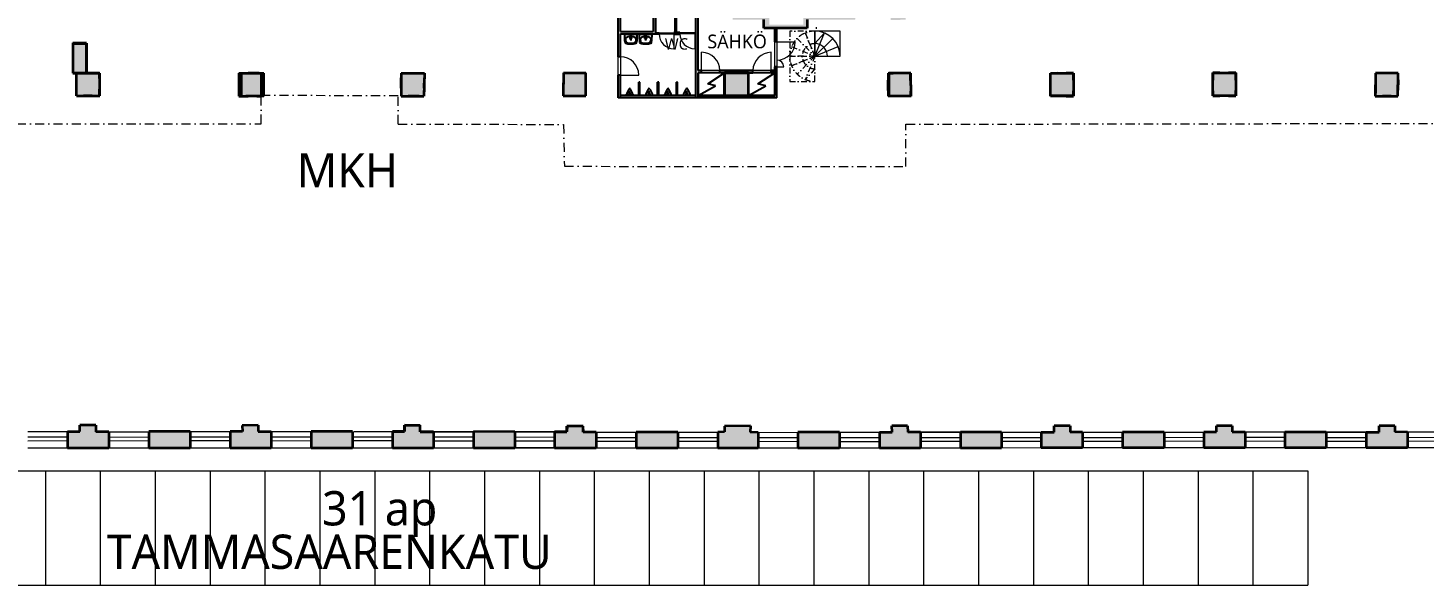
# Model space of a CAD drawing. Header units: millimetres. Extents: x -2569 to 735611, y -420503 to 265310.
# Drawn here: x 344445 to 405492, y 5420 to 29786 of the extents above; entities that cross this region are included whole.
import ezdxf

# ---------------------------------------------------------------- set-up
doc = ezdxf.new("R2010")
doc.units = ezdxf.units.MM
doc.linetypes.add('DASHDOT', pattern=[10, 5, -2.5, 0, -2.5])
for name, color, linetype, lineweight in [('02 dashed', 7, 'DASHDOT', 13), ('02 IKKUNAT', 130, 'Continuous', 13), ('02 KANTAVA', 24, 'Continuous', 35), ('02 KANTAVA _väri', 2, 'Continuous', 35), ('02 OVET', 5, 'Continuous', 13), ('02 RAPUT_HISSI', 1, 'Continuous', 5), ('02 SEINALINJA', 151, 'Continuous', 13), ('02 VÄLISEINÄ', 21, 'Continuous', 25), ('02 VÄLISEINÄ _väri', 21, 'Continuous', 25), ('10 AP1', 7, 'Continuous', 13), ('10 AP2', 7, 'DASHDOT', 9)]:
    doc.layers.add(name, color=color, linetype=linetype, lineweight=lineweight)
for name, color, linetype in [('02 SANITEETTIKALUSTEET', 7, 'Continuous'), ('02 TEKNIIKKA', 1, 'Continuous'), ('03 TEKSTIT', 7, 'Continuous')]:
    doc.layers.add(name, color=color, linetype=linetype)
doc.styles.get("Standard").update_dxf_attribs({"font": ''})
doc.styles.get('Standard').set_extended_font_data('Roboto')

msp = doc.modelspace()

# ---------------------------------------------------------------- hatches: boundary and pattern name
at = {"layer": '02 KANTAVA _väri'}
h = msp.add_hatch(color=256, dxfattribs=at)
h.paths.add_polyline_path([(383412, 36924), (383412, 36924), (383412, 37066), (382108, 37065), (382108, 36736), (382108, 36434), (382588, 36434), (382582, 36371), (382582, 32411), (382184, 32411), (382295, 32260), (382498, 32256), (382492, 32094), (382531, 32094), (382570, 32096), (382818, 32119), (382817, 33375), (382814, 35782), (383024, 35822), (383028, 36325), (383449, 36350)])
h.paths.add_polyline_path([(380658, 36919), (380658, 37063), (379635, 37063), (379633, 36471), (379793, 36471), (379821, 33364), (379828, 33361), (379821, 33361), (379831, 32252), (380495, 32252), (380658, 32391), (380708, 32391), (380708, 32411), (380617, 32411), (380057, 32411), (380057, 36371), (380657, 36371), (380657, 36919)])
h.paths.add_polyline_path([(378394, 37062), (377556, 37061), (377556, 36736), (377556, 36615), (377554, 36475), (378394, 36475)])
h.paths.add_polyline_path([(376051, 36611), (376051, 37060), (375465, 37059), (375040, 37059), (375040, 32733), (372197, 32733), (372197, 36917), (371765, 36917), (371671, 36917), (371671, 36341), (371781, 36341), (371781, 32276), (372989, 32276), (372982, 31068), (373259, 31068, -0.000016), (373259, 31068), (375259, 31068), (375259, 30149), (376629, 30149), (376629, 29779), (378517, 29779), (378517, 30149), (380616, 30149), (380632, 30402), (380632, 30430), (378355, 30433), (378355, 29933), (376860, 29924), (376860, 30424), (375603, 30426), (375623, 36472), (376037, 36477)])
h.paths.add_polyline_path([(369195, 36917), (369195, 37054), (367509, 37039), (367509, 36916), (367552, 36347), (368026, 36341), (368021, 35791), (368195, 35785), (368701, 35791), (368701, 36341), (369171, 36341)])
h.paths.add_polyline_path([(364996, 36915), (364630, 36915), (364630, 36339), (364996, 36336)])
h.paths.add_polyline_path([(362118, 36913), (362118, 37045), (360413, 37051), (360413, 36913), (360443, 36345), (360922, 36338), (360924, 35777), (361092, 35779), (361472, 35778), (361587, 35784), (361583, 36338), (362081, 36338)])
h.paths.add_polyline_path([(357913, 36912), (357535, 36911), (357535, 36341), (357913, 36342)])
h.paths.add_polyline_path([(355035, 36910), (355035, 37044), (353309, 37045), (353309, 36910), (353351, 36341), (353829, 36348), (353830, 35772), (353990, 35772), (354370, 35771), (354494, 35771), (354494, 36349), (354977, 36338)])
h.paths.add_polyline_path([(361780, 27607), (361785, 27810), (361558, 27810), (361078, 27810), (360769, 27810), (360768, 27605), (360766, 27145), (360765, 26802), (361076, 26801), (361556, 26799), (361760, 26799), (361769, 27147)])
h.paths.add_polyline_path([(368846, 27627), (368846, 27819), (367860, 27819), (367857, 27625), (367850, 27165), (367845, 26818), (368846, 26809), (368846, 27167)])
h.paths.add_polyline_path([(383041, 27483), (383036, 27811), (382661, 27808), (382281, 27808), (382064, 27803), (382064, 27495), (382064, 27043), (382064, 26804), (382281, 26804), (382618, 26804), (383052, 26804), (383048, 27023)])
h.paths.add_polyline_path([(382825, 30563), (382575, 30580), (382510, 30580), (382511, 30434), (382128, 30437), (382174, 30129), (382281, 30132), (382661, 30141), (382822, 30145)])
h = msp.add_hatch(color=256, dxfattribs=at)
h.dxf.hatch_style = 1
h.paths.add_polyline_path([(347006, 29121), (346409, 29121), (346409, 27811), (347006, 27811)])
h = msp.add_hatch(color=256, dxfattribs=at)
h.paths.add_polyline_path([(333371, 27527), (333370, 27789), (333068, 27789), (332688, 27789), (332372, 27789), (332372, 27524), (332372, 27064), (332372, 26795), (332686, 26792), (333066, 26790), (333373, 26787), (333372, 27067)])
h.paths.add_polyline_path([(340508, 27547), (340505, 27788), (340222, 27788), (339722, 27788), (339440, 27788), (339440, 27544), (339440, 27084), (339440, 26794), (339720, 26793), (340220, 26790), (340518, 26788), (340514, 27087)])
h.paths.add_polyline_path([(347576, 27567), (347576, 27811), (347257, 27811), (346877, 27811), (346569, 27811), (346569, 27564), (346569, 27104), (346569, 26820), (346875, 26817), (347255, 26812), (347575, 26809), (347576, 27107)])
h.paths.add_polyline_path([(326308, 27507), (326309, 27776), (325952, 27776), (325572, 27776), (325248, 27776), (325248, 27504), (325248, 27040), (325248, 26788), (325572, 26789), (325952, 26789), (326306, 26791), (326307, 27044)])
for points in [[(353665, 27803), (353666, 27585), (353667, 27125), (353668, 26796), (353974, 26798), (354455, 26801), (354642, 26803), (354642, 26844), (354665, 26844), (354665, 27127), (354665, 27803)], [(390161, 27812), (389848, 27807), (389468, 27801), (389160, 27797), (389159, 26811), (389468, 26811), (389848, 26811), (390159, 26811), (390159, 27031), (390160, 27491)], [(397258, 27818), (396257, 27818), (396257, 26818), (397257, 26818)], [(404353, 27812), (403363, 27813), (403360, 26807), (404349, 26808)]]:
    msp.add_hatch(color=256, dxfattribs=at).paths.add_polyline_path(points)
h = msp.add_hatch(color=256, dxfattribs=at)
h.dxf.hatch_style = 1
h.paths.add_polyline_path([(375947, 27819), (374904, 27819), (374900, 26826), (375947, 26826)])
h = msp.add_hatch(color=256, dxfattribs=at)
h.dxf.hatch_style = 1
h.paths.add_polyline_path([(347989, 12119), (347414, 12119), (347418, 12408), (346720, 12406), (346716, 12131), (346172, 12131), (346172, 11410), (347989, 11410)])
h = msp.add_hatch(color=256, dxfattribs=at)
h.dxf.hatch_style = 1
h.paths.add_polyline_path([(355088, 12131), (354507, 12132), (354507, 12413), (353817, 12402), (353821, 12135), (353291, 12132), (353291, 11411), (355088, 11411)])
h = msp.add_hatch(color=256, dxfattribs=at)
h.dxf.hatch_style = 1
h.paths.add_polyline_path([(362183, 12127), (361592, 12127), (361602, 12403), (360909, 12411), (360914, 12143), (360383, 12133), (360383, 11412), (362183, 11412)])
h = msp.add_hatch(color=256, dxfattribs=at)
h.paths.add_polyline_path([(394123, 12108), (392299, 12104), (392299, 11415), (394123, 11415)])
h.paths.add_polyline_path([(390553, 12110), (390012, 12104), (390016, 12385), (389319, 12377), (389317, 12103), (388755, 12103), (388755, 11415), (390553, 11415)])
h.paths.add_polyline_path([(387015, 12103), (385224, 12106), (385224, 11414), (387015, 11414)])
h.paths.add_polyline_path([(383476, 12103), (382921, 12109), (382911, 12385), (382226, 12379), (382231, 12101), (381675, 12101), (381675, 11414), (383476, 11414)])
h.paths.add_polyline_path([(379925, 12101), (378113, 12102), (378113, 11414), (379925, 11414)])
h.paths.add_polyline_path([(376372, 12099), (376030, 12105), (376034, 12378), (374903, 12364), (374903, 12118), (374606, 12105), (374606, 11414), (375453, 11414), (376372, 11414)])
h.paths.add_polyline_path([(372856, 12105), (371046, 12111), (371046, 11413), (372856, 11413)])
h.paths.add_polyline_path([(368711, 12376), (368028, 12367), (368016, 12130), (367473, 12123), (367473, 11413), (369293, 11413), (369293, 12108), (368729, 12109)])
h = msp.add_hatch(color=256, dxfattribs=at)
h.paths.add_polyline_path([(426611, 11994), (426614, 12130), (425539, 12130), (425551, 12411), (424794, 12424), (424787, 12130), (424255, 12151), (424255, 11415), (426118, 11415), (426123, 11279), (426123, 11216), (426240, 11216), (426240, 11276), (426390, 11276), (426390, 11415), (426611, 11415)])
h.paths.add_polyline_path([(433183, 12018), (432683, 12018), (432683, 12548), (431847, 12548), (431843, 11990), (431639, 11981), (431596, 11414), (433183, 11413)])
h.paths.add_polyline_path([(397674, 12117), (397097, 12120), (397097, 12387), (396418, 12386), (396419, 12118), (395858, 12118), (395858, 11415), (397674, 11415)])
h.paths.add_polyline_path([(401216, 12110), (399404, 12112), (399404, 11415), (401216, 11415)])
h.paths.add_polyline_path([(404763, 12109), (404218, 12122), (404215, 12389), (403523, 12388), (403524, 12109), (402958, 12109), (402958, 11416), (404763, 11416)])
h.paths.add_polyline_path([(408314, 12115), (406510, 12116), (406510, 11416), (408314, 11416)])
h.paths.add_polyline_path([(411851, 12115), (411317, 12127), (411310, 12400), (410621, 12392), (410619, 12123), (410066, 12123), (410066, 11416), (411851, 11416)])
h.paths.add_polyline_path([(415413, 12121), (413602, 12123), (413602, 11416), (415413, 11416)])
h.paths.add_polyline_path([(418981, 12135), (418513, 12132), (418514, 12411), (418074, 12409), (417459, 12395), (417464, 12124), (417169, 12124), (417169, 11416), (418070, 11417), (418981, 11416)])
h.paths.add_polyline_path([(422528, 12137), (420705, 12139), (420705, 11416), (422528, 11416)])
h = msp.add_hatch(color=256, dxfattribs=at)
h.dxf.hatch_style = 1
h.paths.add_polyline_path([(351544, 12135), (349728, 12134), (349728, 11410), (351544, 11410)])
h = msp.add_hatch(color=256, dxfattribs=at)
h.dxf.hatch_style = 1
h.paths.add_polyline_path([(358639, 12134), (356831, 12130), (356831, 11411), (358639, 11411)])
h = msp.add_hatch(color=256, dxfattribs=at)
h.dxf.hatch_style = 1
h.paths.add_polyline_path([(358639, 12134), (356831, 12130), (356831, 11411), (358639, 11411)])
h = msp.add_hatch(color=256, dxfattribs=at)
h.dxf.hatch_style = 1
h.paths.add_polyline_path([(365737, 12128), (363926, 12129), (363926, 11412), (365737, 11412)])
at = {"layer": '02 VÄLISEINÄ _väri'}
for points in [[(371881, 32276), (371781, 32276), (371781, 29626), (370354, 29626), (370354, 30576), (370254, 30576), (370254, 28526), (370354, 28526), (370354, 29526), (371881, 29526)], [(372794, 31068), (372741, 31076), (372741, 29576), (372691, 29576), (372691, 29526), (372954, 29526), (372954, 29576), (372794, 29576)]]:
    msp.add_hatch(color=256, dxfattribs=at).paths.add_polyline_path(points)
h = msp.add_hatch(color=256, dxfattribs=at)
h.dxf.hatch_style = 1
h.paths.add_polyline_path([(373754, 31068), (373654, 31068), (373654, 26732), (373754, 26732), (373754, 27819), (373904, 27819), (373904, 27919), (373754, 27919)])
h = msp.add_hatch(color=256, dxfattribs=at)
h.paths.add_polyline_path([(373654, 29576), (373604, 29576), (373604, 29526), (373654, 29526)])
h.paths.add_polyline_path([(372041, 29576), (371881, 29576), (371881, 29526), (372041, 29526)])
h = msp.add_hatch(color=256, dxfattribs=at)
h.dxf.hatch_style = 1
h.paths.add_polyline_path([(377197, 29779), (377097, 29779), (377097, 29179), (377197, 29179)])
h = msp.add_hatch(color=256, dxfattribs=at)
h.dxf.hatch_style = 1
h.paths.add_polyline_path([(370354, 27726), (370254, 27726), (370254, 26732), (370354, 26732)])
h = msp.add_hatch(color=256, dxfattribs=at)
h.dxf.hatch_style = 1
h.paths.add_polyline_path([(377197, 28079), (377097, 28079), (377097, 26826), (373754, 26826), (373754, 26732), (377197, 26731)])
h = msp.add_hatch(color=256, dxfattribs=at)
h.dxf.hatch_style = 1
h.paths.add_polyline_path([(376147, 27919), (374704, 27919), (374704, 27819), (374904, 27819), (375947, 27819), (376147, 27819)])
h = msp.add_hatch(color=256, dxfattribs=at)
h.dxf.hatch_style = 1
h.paths.add_polyline_path([(377097, 27919), (376947, 27919), (376947, 27819), (377097, 27819)])
h = msp.add_hatch(color=256, dxfattribs=at)
h.dxf.hatch_style = 1
h.paths.add_polyline_path([(371204, 27419), (371154, 27419), (371154, 26826), (371204, 26826)])
h = msp.add_hatch(color=256, dxfattribs=at)
h.dxf.hatch_style = 1
h.paths.add_polyline_path([(372029, 27419), (371979, 27419), (371979, 26826), (372029, 26826)])
h = msp.add_hatch(color=256, dxfattribs=at)
h.dxf.hatch_style = 1
h.paths.add_polyline_path([(372854, 27419), (372804, 27419), (372804, 26826), (372854, 26826)])
h = msp.add_hatch(color=256, dxfattribs=at)
h.dxf.hatch_style = 1
h.paths.add_polyline_path([(373654, 26826), (372029, 26826), (370354, 26826), (370354, 26732), (373654, 26732)])

# ---------------------------------------------------------------- linework, layer by layer
at = {"layer": '02 dashed', "ltscale": 50}
for p, q in [((378855, 29648), (377755, 29648)), ((377755, 29648), (377755, 28548)), ((377755, 28548), (377755, 27448)), ((378855, 27448), (378855, 28548)), ((377755, 27448), (378855, 27448))]:
    msp.add_line(p, q, dxfattribs=at)
at = {"layer": '02 dashed', "ltscale": 80}
for p, q in [((378855, 28548), (378855, 29648)), ((354642, 26844), (360633, 26830)), ((354642, 25594), (354642, 26844)), ((360633, 25578), (360633, 26830)), ((382839, 25574), (431444, 25650)), ((331158, 25603), (354642, 25594)), ((360633, 25578), (367865, 25565)), ((367865, 25565), (367903, 23734)), ((382829, 23721), (382839, 25574)), ((367903, 23734), (382829, 23721))]:
    msp.add_line(p, q, dxfattribs=at)
at = {"layer": '02 IKKUNAT', "linetype": 'Continuous'}
for p, q in [((344445, 11899), (346172, 11901)), ((344446, 11734), (346172, 11736)), ((347991, 11889), (349730, 11904)), ((347992, 11724), (349731, 11739)), ((351544, 11905), (353290, 11902)), ((351544, 11740), (353290, 11737)), ((355087, 11901), (356830, 11900)), ((355087, 11736), (356830, 11735)), ((358639, 11904), (360383, 11903)), ((358639, 11739), (360383, 11738)), ((362183, 11897), (363927, 11899)), ((362184, 11732), (363927, 11734)), ((365736, 11898), (367472, 11893)), ((365736, 11733), (367472, 11728)), ((369294, 11878), (371047, 11881)), ((369294, 11713), (371047, 11716)), ((372856, 11875), (374606, 11875)), ((372856, 11710), (374606, 11710)), ((376373, 11869), (378113, 11872)), ((376373, 11704), (378113, 11707)), ((379925, 11871), (381675, 11871)), ((379925, 11706), (381675, 11706)), ((383477, 11873), (385224, 11876)), ((383477, 11708), (385225, 11711)), ((387015, 11873), (388755, 11873)), ((387015, 11708), (388755, 11708)), ((390551, 11715), (392298, 11709)), ((390552, 11880), (392298, 11874)), ((394124, 11878), (395859, 11888)), ((394125, 11713), (395860, 11723)), ((397673, 11722), (399402, 11717)), ((397674, 11887), (399403, 11882)), ((401215, 11715), (402957, 11714)), ((401216, 11880), (402958, 11879)), ((404764, 11879), (406511, 11886)), ((404765, 11714), (406512, 11721))]:
    msp.add_line(p, q, dxfattribs=at)
at = {"layer": '02 KANTAVA'}
for p, q in [((372741, 31076), (372741, 29576)), ((372794, 29576), (372794, 31068)), ((376629, 29779), (376629, 30149)), ((378517, 30149), (378517, 29779)), ((372741, 29576), (372691, 29576)), ((372691, 29576), (372691, 29526)), ((372691, 29526), (372954, 29526)), ((372954, 29576), (372794, 29576)), ((372954, 29526), (372954, 29576)), ((378517, 29779), (376629, 29779)), ((346409, 29127), (346409, 27811)), ((347006, 29121), (346409, 29121)), ((346414, 29109), (346999, 29109)), ((346414, 29109), (346414, 27812)), ((346414, 29109), (346999, 29109)), ((346414, 29109), (346414, 27812)), ((346999, 29109), (346999, 27811)), ((346999, 29109), (346999, 27811)), ((347006, 29121), (347006, 27811)), ((347006, 27811), (346409, 27811)), ((346414, 27812), (347594, 27811)), ((346414, 27812), (347594, 27811)), ((346569, 27564), (346569, 27811)), ((346569, 27104), (346569, 27564)), ((346574, 26821), (346574, 27812)), ((346574, 26821), (346574, 27812)), ((347576, 27811), (347006, 27811)), ((347060, 27811), (347440, 27811)), ((347060, 27811), (347440, 27811)), ((347576, 27567), (347576, 27811)), ((347576, 27567), (347576, 27107)), ((347593, 26810), (347594, 27811)), ((347593, 26810), (347594, 27811)), ((353665, 27803), (353666, 27585)), ((353665, 27803), (354665, 27803)), ((353666, 27585), (353667, 27125)), ((353765, 27803), (353766, 27585)), ((353765, 27803), (354076, 27803)), ((353765, 27803), (353766, 27585)), ((353765, 27803), (354076, 27803)), ((353765, 27803), (353767, 27125)), ((353765, 27803), (353766, 27585)), ((353765, 27803), (354076, 27803)), ((353765, 27803), (353766, 27585)), ((353765, 27803), (354076, 27803)), ((353765, 27803), (353767, 27125)), ((353766, 27585), (353767, 27125)), ((353766, 27585), (353767, 27125)), ((354556, 27803), (354076, 27803)), ((354556, 27803), (354076, 27803)), ((354556, 27803), (354765, 27803)), ((354556, 27803), (354765, 27803)), ((354556, 27803), (354765, 27803)), ((354556, 27803), (354765, 27803)), ((354665, 27127), (354665, 27803)), ((354765, 27587), (354765, 27803)), ((354765, 26803), (354765, 27803)), ((354765, 27587), (354765, 27803)), ((354765, 26803), (354765, 27803)), ((360769, 27810), (360765, 26802)), ((360769, 27810), (360765, 26802)), ((360766, 27145), (360768, 27605)), ((360769, 27810), (360768, 27605)), ((360769, 27810), (361078, 27810)), ((360769, 27810), (361785, 27810)), ((360769, 27810), (361785, 27810)), ((361078, 27810), (361558, 27810)), ((361558, 27810), (361785, 27810)), ((361785, 27810), (361760, 26799)), ((361785, 27810), (361760, 26799)), ((361769, 27147), (361780, 27607)), ((361785, 27810), (361780, 27607)), ((367860, 27819), (367845, 26818)), ((367860, 27819), (367845, 26818)), ((367857, 27625), (367850, 27165)), ((367860, 27819), (367857, 27625)), ((367860, 27819), (368846, 27819)), ((367860, 27819), (368846, 27819)), ((367860, 27819), (368846, 27819)), ((367860, 27819), (368846, 27819)), ((367860, 27819), (368846, 27819)), ((368846, 27627), (368846, 27819)), ((368846, 26809), (368846, 27819)), ((368846, 26809), (368846, 27819)), ((368846, 27167), (368846, 27627)), ((374904, 27819), (374900, 26826)), ((375947, 27819), (374904, 27819)), ((374904, 26715), (374904, 27819)), ((374904, 27819), (375947, 27819)), ((374904, 26715), (374904, 27819)), ((374904, 27819), (375947, 27819)), ((375947, 26826), (375947, 27819)), ((375947, 26714), (375947, 27819)), ((375947, 26714), (375947, 27819)), ((382064, 27803), (382281, 27808)), ((382064, 27803), (382064, 27495)), ((382064, 27043), (382064, 27495)), ((383046, 27811), (382082, 27803)), ((383046, 27811), (382082, 27803)), ((382082, 27803), (382082, 26804)), ((382082, 27803), (382082, 26804)), ((382661, 27808), (382281, 27808)), ((383036, 27811), (382661, 27808)), ((383041, 27483), (383036, 27811)), ((383041, 27483), (383048, 27023)), ((383062, 26804), (383046, 27811)), ((383062, 26804), (383046, 27811)), ((389159, 26814), (389160, 27799)), ((389159, 26795), (389160, 27799)), ((389159, 26814), (389160, 27799)), ((389159, 26795), (389160, 27799)), ((389160, 26814), (389160, 27814)), ((389160, 27814), (390161, 27814)), ((389468, 27804), (389160, 27799)), ((389468, 27804), (389160, 27799)), ((389468, 27804), (389160, 27799)), ((389468, 27804), (389160, 27799)), ((389468, 27804), (389848, 27809)), ((389468, 27804), (389848, 27809)), ((389468, 27804), (389848, 27809)), ((389468, 27804), (389848, 27809)), ((390161, 27814), (389848, 27809)), ((390161, 27814), (389848, 27809)), ((390161, 27814), (389848, 27809)), ((390161, 27814), (389848, 27809)), ((390160, 27494), (390159, 27034)), ((390160, 27494), (390159, 27034)), ((390160, 27494), (390159, 27034)), ((390160, 27494), (390159, 27034)), ((390161, 27814), (390160, 26814)), ((390160, 27494), (390161, 27814)), ((390160, 27494), (390161, 27814)), ((390160, 27494), (390161, 27814)), ((390160, 27494), (390161, 27814)), ((396257, 27839), (396257, 27504)), ((396257, 27839), (396257, 27504)), ((396257, 27839), (396257, 27504)), ((396257, 27839), (396257, 27504)), ((396257, 27818), (396257, 27504)), ((396566, 27818), (396257, 27818)), ((396257, 26818), (396257, 27818)), ((396257, 27818), (397258, 27818)), ((396566, 27818), (396257, 27818)), ((396566, 27818), (396257, 27818)), ((396566, 27818), (396257, 27818)), ((396566, 27818), (396257, 27818)), ((396257, 26818), (396257, 27504)), ((396257, 27040), (396257, 27504)), ((396257, 27040), (396257, 27504)), ((396257, 27040), (396257, 27504)), ((396257, 27040), (396257, 27504)), ((396566, 27818), (396946, 27817)), ((396566, 27818), (396946, 27817)), ((396566, 27818), (396946, 27817)), ((396566, 27818), (396946, 27817)), ((396566, 27818), (396946, 27817)), ((397258, 27818), (396946, 27818)), ((397258, 27818), (396946, 27818)), ((397258, 27818), (396946, 27818)), ((397258, 27818), (396946, 27818)), ((397258, 27818), (396946, 27818)), ((397258, 27818), (397257, 26818)), ((397258, 27506), (397257, 27046)), ((397258, 27506), (397257, 27046)), ((397258, 27506), (397257, 27046)), ((397258, 27506), (397257, 27046)), ((397258, 27506), (397258, 27839)), ((397258, 27506), (397258, 27839)), ((397258, 27506), (397258, 27839)), ((397258, 27506), (397258, 27839)), ((403363, 27813), (403360, 26807)), ((403362, 27516), (403361, 27056)), ((403362, 27516), (403361, 27056)), ((403362, 27516), (403361, 27056)), ((403362, 27516), (403361, 27056)), ((403363, 27813), (403362, 27516)), ((403363, 27813), (403362, 27516)), ((403363, 27813), (403362, 27516)), ((403363, 27813), (403362, 27516)), ((404353, 27812), (403363, 27813)), ((403677, 27812), (403363, 27813)), ((403677, 27812), (403363, 27813)), ((403677, 27812), (403363, 27813)), ((403677, 27812), (403363, 27813)), ((404057, 27812), (403677, 27812)), ((404057, 27812), (403677, 27812)), ((404057, 27812), (403677, 27812)), ((404057, 27812), (403677, 27812)), ((404353, 27812), (404057, 27812)), ((404353, 27812), (404057, 27812)), ((404353, 27812), (404057, 27812)), ((404353, 27812), (404057, 27812)), ((404349, 26808), (404353, 27812)), ((404352, 27517), (404350, 27057)), ((404352, 27517), (404350, 27057)), ((404352, 27517), (404350, 27057)), ((404352, 27517), (404350, 27057)), ((404352, 27517), (404353, 27812)), ((404352, 27517), (404353, 27812)), ((404352, 27517), (404353, 27812)), ((404352, 27517), (404353, 27812)), ((346569, 26820), (346569, 27104)), ((347575, 26809), (347576, 27107)), ((353667, 27125), (353668, 26796)), ((353767, 27125), (353768, 26796)), ((353767, 27125), (353768, 26796)), ((353767, 27125), (353768, 26796)), ((353767, 27125), (353768, 26796)), ((354665, 26803), (354665, 27127)), ((360766, 27145), (360765, 26802)), ((361769, 27147), (361760, 26799)), ((367850, 27165), (367845, 26818)), ((368846, 26809), (368846, 27167)), ((368846, 26809), (368846, 27167)), ((368846, 26809), (368846, 27167)), ((382064, 27043), (382064, 26804)), ((383052, 26804), (383048, 27023)), ((390159, 26814), (390159, 27034)), ((390159, 26795), (390159, 27034)), ((390159, 26814), (390159, 27034)), ((390159, 26795), (390159, 27034)), ((396257, 27040), (396257, 26818)), ((396257, 27040), (396257, 26818)), ((396257, 27040), (396257, 26818)), ((396257, 27040), (396257, 26818)), ((396257, 27040), (396257, 26818)), ((397257, 26818), (397257, 27046)), ((397257, 26818), (397257, 27046)), ((397257, 26818), (397257, 27046)), ((397257, 26818), (397257, 27046)), ((403361, 27056), (403360, 26807)), ((403361, 27056), (403360, 26807)), ((403361, 27056), (403360, 26807)), ((403361, 27056), (403360, 26807)), ((404349, 26808), (404350, 27057)), ((404349, 26808), (404350, 27057)), ((404349, 26808), (404350, 27057)), ((404349, 26808), (404350, 27057)), ((346569, 26820), (346875, 26817)), ((346574, 26821), (347593, 26810)), ((346574, 26821), (347593, 26810)), ((347255, 26812), (346875, 26817)), ((347255, 26812), (347575, 26809)), ((353668, 26796), (353974, 26798)), ((353768, 26796), (354074, 26798)), ((353768, 26796), (354074, 26798)), ((353768, 26796), (354074, 26798)), ((353768, 26796), (354074, 26798)), ((354455, 26801), (353974, 26798)), ((354765, 26803), (354074, 26798)), ((354765, 26803), (354074, 26798)), ((354555, 26801), (354074, 26798)), ((354555, 26801), (354074, 26798)), ((354455, 26801), (354665, 26803)), ((360765, 26802), (361076, 26801)), ((360765, 26802), (361760, 26799)), ((360765, 26802), (361760, 26799)), ((361556, 26799), (361076, 26801)), ((361556, 26799), (361760, 26799)), ((367845, 26818), (368846, 26809)), ((367845, 26818), (368846, 26809)), ((367845, 26818), (368846, 26809)), ((367845, 26818), (368846, 26809)), ((367845, 26818), (368846, 26809)), ((374900, 26826), (375947, 26826)), ((374904, 26814), (375947, 26814)), ((374904, 26814), (375947, 26814)), ((382281, 26804), (382064, 26804)), ((383062, 26804), (382082, 26804)), ((383062, 26804), (382082, 26804)), ((382618, 26804), (382281, 26804)), ((383052, 26804), (382618, 26804)), ((389468, 26795), (389159, 26795)), ((389468, 26795), (389159, 26795)), ((390160, 26814), (389160, 26814)), ((389848, 26794), (389468, 26795)), ((389848, 26794), (389468, 26795)), ((389848, 26794), (390159, 26795)), ((389848, 26794), (390159, 26795)), ((396257, 26818), (396566, 26818)), ((397257, 26818), (396257, 26818)), ((396257, 26818), (396566, 26818)), ((396257, 26818), (396566, 26818)), ((396257, 26818), (396566, 26818)), ((396257, 26818), (396566, 26818)), ((396946, 26817), (396566, 26818)), ((396946, 26817), (396566, 26818)), ((396946, 26817), (396566, 26818)), ((396946, 26817), (396566, 26818)), ((396946, 26817), (396566, 26818)), ((396946, 26817), (397257, 26818)), ((396946, 26817), (397257, 26818)), ((396946, 26817), (397257, 26818)), ((396946, 26817), (397257, 26818)), ((396946, 26817), (397257, 26818)), ((403360, 26807), (404349, 26808)), ((403360, 26807), (403677, 26807)), ((403360, 26807), (403677, 26807)), ((403360, 26807), (403677, 26807)), ((403360, 26807), (403677, 26807)), ((404057, 26808), (403677, 26807)), ((404057, 26808), (403677, 26807)), ((404057, 26808), (403677, 26807)), ((404057, 26808), (403677, 26807)), ((404057, 26808), (404349, 26808)), ((404057, 26808), (404349, 26808)), ((404057, 26808), (404349, 26808)), ((404057, 26808), (404349, 26808)), ((346716, 12131), (346720, 12406)), ((346716, 12131), (346720, 12406)), ((346716, 12131), (346720, 12406)), ((346716, 12131), (346720, 12406)), ((346716, 12131), (346720, 12406)), ((347418, 12408), (346720, 12406)), ((347418, 12408), (346720, 12406)), ((347418, 12408), (346720, 12406)), ((347418, 12408), (346720, 12406)), ((347418, 12408), (346720, 12406)), ((347418, 12408), (347414, 12119)), ((347418, 12408), (347414, 12119)), ((347418, 12408), (347414, 12119)), ((347418, 12408), (347414, 12119)), ((347418, 12408), (347414, 12119)), ((354507, 12413), (353817, 12402)), ((354507, 12413), (353817, 12402)), ((354507, 12413), (353817, 12402)), ((354507, 12413), (353817, 12402)), ((354507, 12413), (353817, 12402)), ((353817, 12402), (353821, 12135)), ((353817, 12402), (353821, 12135)), ((353817, 12402), (353821, 12135)), ((353817, 12402), (353821, 12135)), ((353817, 12402), (353821, 12135)), ((354507, 12413), (354507, 12132)), ((354507, 12413), (354507, 12132)), ((354507, 12413), (354507, 12132)), ((354507, 12413), (354507, 12132)), ((354507, 12413), (354507, 12132)), ((361602, 12403), (360909, 12411)), ((360914, 12143), (360909, 12411)), ((360909, 12411), (360909, 12133)), ((360909, 12411), (361592, 12411)), ((360909, 12411), (360909, 12133)), ((360909, 12411), (361592, 12411)), ((361592, 12127), (361592, 12411)), ((361592, 12127), (361592, 12411)), ((361592, 12127), (361602, 12403)), ((368729, 12376), (368016, 12376)), ((368016, 12123), (368016, 12376)), ((368729, 12376), (368016, 12376)), ((368016, 12123), (368016, 12376)), ((368028, 12367), (368016, 12130)), ((368711, 12376), (368028, 12367)), ((368711, 12376), (368729, 12109)), ((368729, 12109), (368729, 12376)), ((368729, 12109), (368729, 12376)), ((376034, 12378), (374903, 12364)), ((376034, 12378), (374903, 12364)), ((376034, 12378), (374903, 12364)), ((376034, 12378), (374903, 12364)), ((376034, 12378), (374903, 12364)), ((374903, 12364), (374903, 12118)), ((374903, 12364), (374903, 12118)), ((374903, 12364), (374903, 12118)), ((374903, 12364), (374903, 12118)), ((374903, 12364), (374903, 12118)), ((376034, 12378), (376030, 12105)), ((376034, 12378), (376030, 12105)), ((376034, 12378), (376030, 12105)), ((376034, 12378), (376030, 12105)), ((376034, 12378), (376030, 12105)), ((382911, 12385), (382226, 12379)), ((382911, 12385), (382226, 12379)), ((382911, 12385), (382226, 12379)), ((382911, 12385), (382226, 12379)), ((382911, 12385), (382226, 12379)), ((382231, 12101), (382226, 12379)), ((382231, 12101), (382226, 12379)), ((382231, 12101), (382226, 12379)), ((382231, 12101), (382226, 12379)), ((382231, 12101), (382226, 12379)), ((382911, 12385), (382921, 12109)), ((382911, 12385), (382921, 12109)), ((382911, 12385), (382921, 12109)), ((382911, 12385), (382921, 12109)), ((382911, 12385), (382921, 12109)), ((389317, 12103), (389319, 12377)), ((389317, 12103), (389319, 12377)), ((389317, 12103), (389319, 12377)), ((389317, 12103), (389319, 12377)), ((389317, 12103), (389319, 12377)), ((390016, 12385), (389319, 12377)), ((390016, 12385), (389319, 12377)), ((390016, 12385), (389319, 12377)), ((390016, 12385), (389319, 12377)), ((390016, 12385), (389319, 12377)), ((390016, 12385), (390012, 12104)), ((390016, 12385), (390012, 12104)), ((390016, 12385), (390012, 12104)), ((390016, 12385), (390012, 12104)), ((390016, 12385), (390012, 12104)), ((397097, 12387), (396418, 12386)), ((397097, 12387), (396418, 12386)), ((397097, 12387), (396418, 12386)), ((397097, 12387), (396418, 12386)), ((397097, 12387), (396418, 12386)), ((396419, 12118), (396418, 12386)), ((396419, 12118), (396418, 12386)), ((396419, 12118), (396418, 12386)), ((396419, 12118), (396418, 12386)), ((396419, 12118), (396418, 12386)), ((397097, 12387), (397097, 12120)), ((397097, 12387), (397097, 12120)), ((397097, 12387), (397097, 12120)), ((397097, 12387), (397097, 12120)), ((397097, 12387), (397097, 12120)), ((404215, 12389), (403523, 12388)), ((404215, 12389), (403523, 12388)), ((404215, 12389), (403523, 12388)), ((404215, 12389), (403523, 12388)), ((404215, 12389), (403523, 12388)), ((403524, 12109), (403523, 12388)), ((403524, 12109), (403523, 12388)), ((403524, 12109), (403523, 12388)), ((403524, 12109), (403523, 12388)), ((403524, 12109), (403523, 12388)), ((404215, 12389), (404218, 12122)), ((404215, 12389), (404218, 12122)), ((404215, 12389), (404218, 12122)), ((404215, 12389), (404218, 12122)), ((404215, 12389), (404218, 12122)), ((346172, 12131), (346172, 11410)), ((346172, 12131), (346716, 12131)), ((346172, 12131), (346172, 11410)), ((346172, 12131), (346716, 12131)), ((346172, 12131), (346172, 11410)), ((346172, 12131), (346716, 12131)), ((346172, 12131), (346172, 11410)), ((346172, 12131), (346716, 12131)), ((346172, 12131), (346172, 11410)), ((346172, 12131), (346716, 12131)), ((347989, 12119), (347414, 12119)), ((347989, 12119), (347414, 12119)), ((347989, 12119), (347414, 12119)), ((347989, 12119), (347414, 12119)), ((347989, 12119), (347414, 12119)), ((347989, 12119), (347989, 11410)), ((347989, 12119), (347989, 11410)), ((347989, 12119), (347989, 11410)), ((347989, 12119), (347989, 11410)), ((347989, 12119), (347989, 11410)), ((351544, 12135), (349728, 12134)), ((351544, 12135), (349728, 12134)), ((351544, 12135), (349728, 12134)), ((351544, 12135), (349728, 12134)), ((351544, 12135), (349728, 12134)), ((349728, 12134), (349728, 11410)), ((349728, 12134), (349728, 11410)), ((349728, 12134), (349728, 11410)), ((349728, 12134), (349728, 11410)), ((349728, 12134), (349728, 11410)), ((351544, 12135), (351544, 11410)), ((351544, 12135), (351544, 11410)), ((351544, 12135), (351544, 11410)), ((351544, 12135), (351544, 11410)), ((351544, 12135), (351544, 11410)), ((353821, 12135), (353291, 12132)), ((353821, 12135), (353291, 12132)), ((353821, 12135), (353291, 12132)), ((353821, 12135), (353291, 12132)), ((353821, 12135), (353291, 12132)), ((353291, 12132), (353291, 11411)), ((353291, 12132), (353291, 11411)), ((353291, 12132), (353291, 11411)), ((353291, 12132), (353291, 11411)), ((353291, 12132), (353291, 11411)), ((354507, 12132), (355088, 12131)), ((354507, 12132), (355088, 12131)), ((354507, 12132), (355088, 12131)), ((354507, 12132), (355088, 12131)), ((354507, 12132), (355088, 12131)), ((355088, 12131), (355088, 11411)), ((355088, 12131), (355088, 11411)), ((355088, 12131), (355088, 11411)), ((355088, 12131), (355088, 11411)), ((355088, 12131), (355088, 11411)), ((358639, 12134), (356831, 12130)), ((358639, 12134), (356831, 12130)), ((358639, 12134), (356831, 12130)), ((358639, 12134), (356831, 12130)), ((358639, 12134), (356831, 12130)), ((356831, 12130), (356831, 11411)), ((356831, 12130), (356831, 11411)), ((356831, 12130), (356831, 11411)), ((356831, 12130), (356831, 11411)), ((356831, 12130), (356831, 11411)), ((358639, 12134), (358639, 11411)), ((358639, 12134), (358639, 11411)), ((358639, 12134), (358639, 11411)), ((358639, 12134), (358639, 11411)), ((358639, 12134), (358639, 11411)), ((360914, 12143), (360383, 12133)), ((360383, 12133), (360383, 11412)), ((360383, 12133), (360383, 11412)), ((360383, 12133), (360383, 11412)), ((360383, 12133), (360909, 12133)), ((360383, 12133), (360383, 11412)), ((360383, 12133), (360383, 11412)), ((360383, 12133), (360909, 12133)), ((362183, 12127), (361592, 12127)), ((361592, 12127), (362183, 12127)), ((361592, 12127), (362183, 12127)), ((362183, 12127), (362183, 11412)), ((362183, 12127), (362183, 11412)), ((362183, 12127), (362183, 11412)), ((362183, 12127), (362183, 11412)), ((362183, 12127), (362183, 11412)), ((365737, 12128), (363926, 12129)), ((363926, 12129), (363926, 11412)), ((365737, 12128), (363926, 12129)), ((363926, 12129), (363926, 11412)), ((365737, 12128), (363926, 12129)), ((363926, 12129), (363926, 11412)), ((365737, 12128), (363926, 12129)), ((363926, 12129), (363926, 11412)), ((365737, 12128), (363926, 12129)), ((363926, 12129), (363926, 11412)), ((365737, 12128), (365737, 11412)), ((365737, 12128), (365737, 11412)), ((365737, 12128), (365737, 11412)), ((365737, 12128), (365737, 11412)), ((365737, 12128), (365737, 11412)), ((368016, 12130), (367473, 12123)), ((367473, 12123), (367473, 11413)), ((367473, 12123), (367473, 11413)), ((367473, 12123), (367473, 11413)), ((367473, 12123), (368016, 12123)), ((367473, 12123), (367473, 11413)), ((367473, 12123), (367473, 11413)), ((367473, 12123), (368016, 12123)), ((369293, 12108), (368729, 12109)), ((369293, 12108), (368729, 12109)), ((369293, 12108), (368729, 12109)), ((369293, 12108), (368729, 12109)), ((369293, 12108), (368729, 12109)), ((369293, 12108), (369293, 11413)), ((369293, 12108), (369293, 11413)), ((369293, 12108), (369293, 11413)), ((369293, 12108), (369293, 11413)), ((369293, 12108), (369293, 11413)), ((372856, 12105), (371046, 12111)), ((371046, 12111), (371046, 11413)), ((372856, 12105), (371046, 12111)), ((371046, 12111), (371046, 11413)), ((372856, 12105), (371046, 12111)), ((371046, 12111), (371046, 11413)), ((372856, 12105), (371046, 12111)), ((371046, 12111), (371046, 11413)), ((372856, 12105), (371046, 12111)), ((371046, 12111), (371046, 11413)), ((372856, 12105), (372856, 11413)), ((372856, 12105), (372856, 11413)), ((372856, 12105), (372856, 11413)), ((372856, 12105), (372856, 11413)), ((372856, 12105), (372856, 11413)), ((374903, 12118), (374606, 12105)), ((374903, 12118), (374606, 12105)), ((374903, 12118), (374606, 12105)), ((374903, 12118), (374606, 12105)), ((374903, 12118), (374606, 12105)), ((374606, 12105), (374606, 11414)), ((374606, 12105), (374606, 11414)), ((374606, 12105), (374606, 11414)), ((374606, 12105), (374606, 11414)), ((374606, 12105), (374606, 11414)), ((376372, 12099), (376030, 12105)), ((376372, 12099), (376030, 12105)), ((376372, 12099), (376030, 12105)), ((376372, 12099), (376030, 12105)), ((376372, 12099), (376030, 12105)), ((376372, 12099), (376372, 11414)), ((376372, 12099), (376372, 11414)), ((376372, 12099), (376372, 11414)), ((376372, 12099), (376372, 11414)), ((376372, 12099), (376372, 11414)), ((379925, 12101), (378113, 12102)), ((378113, 12102), (378113, 11414)), ((379925, 12101), (378113, 12102)), ((378113, 12102), (378113, 11414)), ((379925, 12101), (378113, 12102)), ((378113, 12102), (378113, 11414)), ((379925, 12101), (378113, 12102)), ((378113, 12102), (378113, 11414)), ((379925, 12101), (378113, 12102)), ((378113, 12102), (378113, 11414)), ((379925, 12101), (379925, 11414)), ((379925, 12101), (379925, 11414)), ((379925, 12101), (379925, 11414)), ((379925, 12101), (379925, 11414)), ((379925, 12101), (379925, 11414)), ((381675, 12101), (382231, 12101)), ((381675, 12101), (381675, 11414)), ((381675, 12101), (382231, 12101)), ((381675, 12101), (381675, 11414)), ((381675, 12101), (381675, 11414)), ((381675, 12101), (382231, 12101)), ((381675, 12101), (382231, 12101)), ((381675, 12101), (381675, 11414)), ((381675, 12101), (381675, 11414)), ((381675, 12101), (382231, 12101)), ((383476, 12103), (382921, 12109)), ((383476, 12103), (382921, 12109)), ((383476, 12103), (382921, 12109)), ((383476, 12103), (382921, 12109)), ((383476, 12103), (382921, 12109)), ((383476, 12103), (383476, 11414)), ((383476, 12103), (383476, 11414)), ((383476, 12103), (383476, 11414)), ((383476, 12103), (383476, 11414)), ((383476, 12103), (383476, 11414)), ((385224, 12106), (385224, 11414)), ((387015, 12103), (385224, 12106)), ((385224, 12106), (385224, 11414)), ((387015, 12103), (385224, 12106)), ((385224, 12106), (385224, 11414)), ((387015, 12103), (385224, 12106)), ((385224, 12106), (385224, 11414)), ((387015, 12103), (385224, 12106)), ((385224, 12106), (385224, 11414)), ((387015, 12103), (385224, 12106)), ((387015, 12103), (387015, 11414)), ((387015, 12103), (387015, 11414)), ((387015, 12103), (387015, 11414)), ((387015, 12103), (387015, 11414)), ((387015, 12103), (387015, 11414)), ((388755, 12103), (388755, 11415)), ((388755, 12103), (389317, 12103)), ((388755, 12103), (388755, 11415)), ((388755, 12103), (389317, 12103)), ((388755, 12103), (388755, 11415)), ((388755, 12103), (389317, 12103)), ((388755, 12103), (388755, 11415)), ((388755, 12103), (389317, 12103)), ((388755, 12103), (388755, 11415)), ((388755, 12103), (389317, 12103)), ((390553, 12110), (390012, 12104)), ((390553, 12110), (390012, 12104)), ((390553, 12110), (390012, 12104)), ((390553, 12110), (390012, 12104)), ((390553, 12110), (390012, 12104)), ((390553, 12110), (390553, 11415)), ((390553, 12110), (390553, 11415)), ((390553, 12110), (390553, 11415)), ((390553, 12110), (390553, 11415)), ((390553, 12110), (390553, 11415)), ((394123, 12108), (392299, 12104)), ((394123, 12108), (392299, 12104)), ((394123, 12108), (392299, 12104)), ((394123, 12108), (392299, 12104)), ((394123, 12108), (392299, 12104)), ((392299, 12104), (392299, 11415)), ((392299, 12104), (392299, 11415)), ((392299, 12104), (392299, 11415)), ((392299, 12104), (392299, 11415)), ((392299, 12104), (392299, 11415)), ((394123, 12108), (394123, 11415)), ((394123, 12108), (394123, 11415)), ((394123, 12108), (394123, 11415)), ((394123, 12108), (394123, 11415)), ((394123, 12108), (394123, 11415)), ((395858, 12118), (395858, 11415)), ((395858, 12118), (396419, 12118)), ((395858, 12118), (395858, 11415)), ((395858, 12118), (396419, 12118)), ((395858, 12118), (395858, 11415)), ((395858, 12118), (396419, 12118)), ((395858, 12118), (395858, 11415)), ((395858, 12118), (396419, 12118)), ((395858, 12118), (395858, 11415)), ((395858, 12118), (396419, 12118)), ((397097, 12120), (397674, 12117)), ((397097, 12120), (397674, 12117)), ((397097, 12120), (397674, 12117)), ((397097, 12120), (397674, 12117)), ((397097, 12120), (397674, 12117)), ((397674, 12117), (397674, 11415)), ((397674, 12117), (397674, 11415)), ((397674, 12117), (397674, 11415)), ((397674, 12117), (397674, 11415)), ((397674, 12117), (397674, 11415)), ((401216, 12110), (399404, 12112)), ((399404, 12112), (399404, 11415)), ((401216, 12110), (399404, 12112)), ((399404, 12112), (399404, 11415)), ((401216, 12110), (399404, 12112)), ((399404, 12112), (399404, 11415)), ((401216, 12110), (399404, 12112)), ((399404, 12112), (399404, 11415)), ((401216, 12110), (399404, 12112)), ((399404, 12112), (399404, 11415)), ((401216, 12110), (401216, 11415)), ((401216, 12110), (401216, 11415)), ((401216, 12110), (401216, 11415)), ((401216, 12110), (401216, 11415)), ((401216, 12110), (401216, 11415)), ((402958, 12109), (403524, 12109)), ((402958, 12109), (402958, 11416)), ((402958, 12109), (403524, 12109)), ((402958, 12109), (402958, 11416)), ((402958, 12109), (402958, 11416)), ((402958, 12109), (403524, 12109)), ((402958, 12109), (403524, 12109)), ((402958, 12109), (402958, 11416)), ((402958, 12109), (402958, 11416)), ((402958, 12109), (403524, 12109)), ((404763, 12109), (404218, 12122)), ((404763, 12109), (404218, 12122)), ((404763, 12109), (404218, 12122)), ((404763, 12109), (404218, 12122)), ((404763, 12109), (404218, 12122)), ((404763, 12109), (404763, 11416)), ((404763, 12109), (404763, 11416)), ((404763, 12109), (404763, 11416)), ((404763, 12109), (404763, 11416)), ((404763, 12109), (404763, 11416)), ((347989, 11410), (346172, 11410)), ((347989, 11410), (346172, 11410)), ((347989, 11410), (346172, 11410)), ((347989, 11410), (346172, 11410)), ((347989, 11410), (346172, 11410)), ((351544, 11410), (349728, 11410)), ((351544, 11410), (349728, 11410)), ((351544, 11410), (349728, 11410)), ((351544, 11410), (349728, 11410)), ((351544, 11410), (349728, 11410)), ((355088, 11411), (353291, 11411)), ((355088, 11411), (353291, 11411)), ((355088, 11411), (353291, 11411)), ((355088, 11411), (353291, 11411)), ((355088, 11411), (353291, 11411)), ((358639, 11411), (356831, 11411)), ((358639, 11411), (356831, 11411)), ((358639, 11411), (356831, 11411)), ((358639, 11411), (356831, 11411)), ((358639, 11411), (356831, 11411)), ((362183, 11412), (360383, 11412)), ((362183, 11412), (360383, 11412)), ((362183, 11412), (360383, 11412)), ((362183, 11412), (360383, 11412)), ((362183, 11412), (360383, 11412)), ((365737, 11412), (363926, 11412)), ((365737, 11412), (363926, 11412)), ((365737, 11412), (363926, 11412)), ((365737, 11412), (363926, 11412)), ((365737, 11412), (363926, 11412)), ((369293, 11413), (367473, 11413)), ((369293, 11413), (367473, 11413)), ((369293, 11413), (367473, 11413)), ((369293, 11413), (367473, 11413)), ((369293, 11413), (367473, 11413)), ((372856, 11413), (371046, 11413)), ((372856, 11413), (371046, 11413)), ((372856, 11413), (371046, 11413)), ((372856, 11413), (371046, 11413)), ((372856, 11413), (371046, 11413)), ((375453, 11414), (374606, 11414)), ((375453, 11414), (374606, 11414)), ((375453, 11414), (374606, 11414)), ((375453, 11414), (374606, 11414)), ((375453, 11414), (374606, 11414)), ((376372, 11414), (375453, 11414)), ((376372, 11414), (375453, 11414)), ((376372, 11414), (375453, 11414)), ((376372, 11414), (375453, 11414)), ((376372, 11414), (375453, 11414)), ((379925, 11414), (378113, 11414)), ((379925, 11414), (378113, 11414)), ((379925, 11414), (378113, 11414)), ((379925, 11414), (378113, 11414)), ((379925, 11414), (378113, 11414)), ((383476, 11414), (381675, 11414)), ((383476, 11414), (381675, 11414)), ((383476, 11414), (381675, 11414)), ((383476, 11414), (381675, 11414)), ((383476, 11414), (381675, 11414)), ((387015, 11414), (385224, 11414)), ((387015, 11414), (385224, 11414)), ((387015, 11414), (385224, 11414)), ((387015, 11414), (385224, 11414)), ((387015, 11414), (385224, 11414)), ((390553, 11415), (388755, 11415)), ((390553, 11415), (388755, 11415)), ((390553, 11415), (388755, 11415)), ((390553, 11415), (388755, 11415)), ((390553, 11415), (388755, 11415)), ((394123, 11415), (392299, 11415)), ((394123, 11415), (392299, 11415)), ((394123, 11415), (392299, 11415)), ((394123, 11415), (392299, 11415)), ((394123, 11415), (392299, 11415)), ((397674, 11415), (395858, 11415)), ((397674, 11415), (395858, 11415)), ((397674, 11415), (395858, 11415)), ((397674, 11415), (395858, 11415)), ((397674, 11415), (395858, 11415)), ((401216, 11415), (399404, 11415)), ((401216, 11415), (399404, 11415)), ((401216, 11415), (399404, 11415)), ((401216, 11415), (399404, 11415)), ((401216, 11415), (399404, 11415)), ((404763, 11416), (402958, 11416)), ((404763, 11416), (402958, 11416)), ((404763, 11416), (402958, 11416)), ((404763, 11416), (402958, 11416)), ((404763, 11416), (402958, 11416))]:
    msp.add_line(p, q, dxfattribs=at)
at = {"layer": '02 KANTAVA', "ltscale": 30}
msp.add_line((374904, 27819), (375947, 27819), dxfattribs=at)
msp.add_line((374904, 27819), (375947, 27819), dxfattribs=at)
at = {"layer": '02 KANTAVA', "ltscale": 20}
for p, q in [((360909, 12411), (360909, 12133)), ((360909, 12411), (361592, 12411)), ((360909, 12411), (360909, 12133)), ((360909, 12411), (361592, 12411)), ((361592, 12127), (361592, 12411)), ((361592, 12127), (361592, 12411)), ((368729, 12376), (368016, 12376)), ((368016, 12123), (368016, 12376)), ((368729, 12376), (368016, 12376)), ((368016, 12123), (368016, 12376)), ((368729, 12109), (368729, 12376)), ((368729, 12109), (368729, 12376)), ((360383, 12133), (360909, 12133)), ((360383, 12133), (360909, 12133)), ((361592, 12127), (362183, 12127)), ((361592, 12127), (362183, 12127)), ((367473, 12123), (368016, 12123)), ((367473, 12123), (368016, 12123))]:
    msp.add_line(p, q, dxfattribs=at)
at = {"layer": '02 OVET'}
for p, q in [((372041, 29576), (372691, 29576)), ((372041, 29526), (372691, 29526)), ((372691, 29526), (372691, 28876)), ((373604, 29576), (372954, 29576)), ((373604, 29526), (372954, 29526)), ((373604, 29526), (373604, 28876)), ((373904, 27919), (373904, 28719)), ((376947, 27919), (376947, 28719)), ((377097, 28079), (377097, 29179)), ((377197, 29179), (377197, 28079)), ((377197, 29179), (377997, 29179)), ((370254, 27726), (370254, 28526)), ((370354, 28526), (370354, 27726)), ((370354, 27726), (371154, 27726)), ((374704, 27919), (373904, 27919)), ((373904, 27819), (374704, 27819)), ((376947, 27919), (376147, 27919)), ((376147, 27819), (376947, 27819)), ((377197, 28079), (377497, 28079))]:
    msp.add_line(p, q, dxfattribs=at)
for centre, radius, start, end in [((372691, 29526), 650, 180, 270), ((373604, 29526), 650, 180, 270), ((373904, 27919), 800, 0, 90), ((376947, 27919), 800, 90, 180), ((377197, 29179), 800, 270, 0), ((370354, 27726), 800, 0, 90), ((377197, 28079), 300, 0, 90)]:
    msp.add_arc(centre, radius, start, end, dxfattribs=at)
at = {"layer": '02 RAPUT_HISSI', "linetype": 'DASHDOT', "ltscale": 50}
for p, q in [((378078, 29326), (378855, 28548)), ((378855, 28548), (378434, 29564)), ((378855, 28548), (378434, 29564)), ((378434, 29564), (378855, 28548)), ((378434, 29564), (378855, 28548)), ((378855, 29648), (378855, 28548)), ((377839, 28969), (378855, 28548)), ((378855, 28548), (377755, 28548)), ((377755, 28548), (378855, 28548)), ((378855, 28548), (377839, 28127)), ((378855, 28548), (377839, 28127)), ((377839, 28127), (378855, 28548)), ((377839, 28127), (378855, 28548)), ((378855, 28548), (378078, 27770)), ((378855, 28548), (378434, 27531)), ((378855, 27998), (378434, 27531))]:
    msp.add_line(p, q, dxfattribs=at)
at = {"layer": '02 RAPUT_HISSI'}
for p, q in [((379955, 29648), (378855, 29648)), ((378855, 29648), (378855, 28548)), ((378855, 28548), (378855, 29648)), ((378855, 28548), (379276, 29564)), ((378855, 29098), (379276, 29564)), ((378855, 28548), (379633, 29326)), ((379955, 28548), (379955, 29648)), ((378855, 28548), (379872, 28969)), ((378855, 28548), (379872, 28969)), ((378855, 28548), (379955, 28548))]:
    msp.add_line(p, q, dxfattribs=at)
at = {"layer": '02 RAPUT_HISSI', "linetype": 'DASHDOT', "ltscale": 50}
for radius in [1100, 550]:
    msp.add_arc((378855, 28548), radius, 90, 270, dxfattribs=at)
at = {"layer": '02 RAPUT_HISSI'}
for radius in [1100, 550]:
    msp.add_arc((378855, 28548), radius, 0, 90, dxfattribs=at)
at = {"layer": '02 SANITEETTIKALUSTEET'}
for p, q in [((370532, 29506), (371078, 29506)), ((370880, 29356), (370730, 29356)), ((370855, 29306), (370755, 29306)), ((370805, 29456), (370805, 29231)), ((371181, 29506), (371727, 29506)), ((371529, 29356), (371379, 29356)), ((371504, 29306), (371404, 29306)), ((371454, 29456), (371454, 29231)), ((370715, 27109), (370613, 26904)), ((370680, 26889), (370830, 26889)), ((370705, 26939), (370805, 26939)), ((370755, 26839), (370755, 27039)), ((370898, 26904), (370796, 27109)), ((371565, 27109), (371463, 26904)), ((371530, 26889), (371680, 26889)), ((371555, 26939), (371655, 26939)), ((371605, 26839), (371605, 27039)), ((371748, 26904), (371646, 27109)), ((372390, 27109), (372288, 26904)), ((372355, 26889), (372505, 26889)), ((372380, 26939), (372480, 26939)), ((372430, 26839), (372430, 27039)), ((372573, 26904), (372471, 27109)), ((373215, 27109), (373113, 26904)), ((373180, 26889), (373330, 26889)), ((373205, 26939), (373305, 26939)), ((373255, 26839), (373255, 27039)), ((373398, 26904), (373296, 27109)), ((370653, 26839), (370858, 26839)), ((371503, 26839), (371708, 26839)), ((372328, 26839), (372533, 26839)), ((373153, 26839), (373358, 26839))]:
    msp.add_line(p, q, dxfattribs=at)
for centre in [(370805, 29456), (371454, 29456)]:
    msp.add_circle(centre, 13.9, dxfattribs=at)
for centre, radius, start, end in [((370532, 29499), 7, 90, 183.94519), ((373070, 29447), 2545, 178.82889, 186.63256), ((370716, 29262), 149, 155.39266, 197.55005), ((370738, 29212), 193, 123.43832, 144.41541), ((370745, 29169), 234, 102.91932, 118.97705), ((370805, 28702), 704, 89.99281, 99.2296), ((370806, 28702), 704, 80.7704, 90.00719), ((370866, 29169), 234, 61.02295, 77.08068), ((370873, 29212), 193, 35.58459, 56.56168), ((370895, 29262), 149, 342.44995, 24.60734), ((368541, 29447), 2545, 353.36744, 1.17111), ((371078, 29499), 7, 356.05481, 90), ((373719, 29447), 2545, 178.82889, 186.63256), ((371181, 29499), 7, 90, 183.94519), ((371365, 29262), 149, 155.39266, 197.55005), ((371386, 29212), 193, 123.43832, 144.41541), ((371393, 29169), 234, 102.91932, 118.97705), ((371454, 28702), 704, 89.99281, 99.2296), ((371454, 28702), 704, 80.7704, 90.00719), ((371515, 29169), 234, 61.02295, 77.08068), ((371521, 29212), 193, 35.58459, 56.56168), ((371543, 29262), 149, 342.44995, 24.60734), ((369189, 29447), 2545, 353.36744, 1.17111), ((371727, 29499), 7, 356.05481, 90), ((378917, 30664), 879, 268.27861, 271.79376), ((370587, 29158), 45.7, 185.84838, 258.80081), ((370678, 29243), 107, 193.0345, 239.74869), ((370859, 30457), 1373, 258.18427, 266.67257), ((370702, 29273), 145, 237.72426, 241.02295), ((370749, 29352), 236, 240.25179, 256.22068), ((370805, 29817), 704, 260.7704, 270.00719), ((370811, 29722), 637, 267.14356, 271.14815), ((370805, 29817), 704, 269.84774, 270.00719), ((370805, 29817), 704, 269.84774, 270.00719), ((370806, 29817), 704, 269.99281, 279.2296), ((370806, 29817), 704, 269.99281, 270.15226), ((370806, 29817), 704, 269.99281, 270.15226), ((370752, 30457), 1373, 272.98162, 281.80531), ((370862, 29352), 236, 283.77932, 299.74821), ((370909, 29273), 145, 298.97705, 302.27574), ((370933, 29243), 107, 300.25131, 346.9655), ((371023, 29158), 45.7, 281.19919, 354.15162), ((371236, 29158), 45.7, 185.84838, 258.80081), ((371327, 29243), 107, 193.0345, 239.74869), ((371507, 30457), 1373, 258.18427, 266.67257), ((371350, 29273), 145, 237.72426, 241.02295), ((371397, 29352), 236, 240.25179, 256.22068), ((371454, 29817), 704, 260.7704, 270.00719), ((371459, 29722), 637, 267.14356, 271.14815), ((371454, 29817), 704, 269.84774, 270.00719), ((371454, 29817), 704, 269.84774, 270.00719), ((371454, 29817), 704, 269.99281, 279.2296), ((371454, 29817), 704, 269.99281, 270.15226), ((371454, 29817), 704, 269.99281, 270.15226), ((371401, 30457), 1373, 272.98162, 281.80531), ((371511, 29352), 236, 283.77932, 299.74821), ((371558, 29273), 145, 298.97705, 302.27574), ((371581, 29243), 107, 300.25131, 346.9655), ((371672, 29158), 45.7, 281.19919, 354.15162), ((370653, 26884), 45, 153.43495, 270), ((370755, 27088), 45, 26.56505, 153.43495), ((370858, 26884), 45, 270, 26.56505), ((371503, 26884), 45, 153.43495, 270), ((371605, 27088), 45, 26.56505, 153.43495), ((371708, 26884), 45, 270, 26.56505), ((372328, 26884), 45, 153.43495, 270), ((372430, 27088), 45, 26.56505, 153.43495), ((372533, 26884), 45, 270, 26.56505), ((373153, 26884), 45, 153.43495, 270), ((373255, 27088), 45, 26.56505, 153.43495), ((373358, 26884), 45, 270, 26.56505)]:
    msp.add_arc(centre, radius, start, end, dxfattribs=at)
at = {"layer": '02 SEINALINJA'}
for p, q in [((344445, 12129), (346172, 12129)), ((347989, 12119), (349728, 12119)), ((351544, 12135), (353291, 12132)), ((356831, 12130), (355075, 12127)), ((355088, 12131), (356831, 12131)), ((358710, 12134), (360383, 12133)), ((363927, 12129), (362171, 12126)), ((362183, 12127), (363926, 12127)), ((367473, 12123), (365717, 12120)), ((365737, 12128), (367473, 12128)), ((369293, 12108), (371046, 12108)), ((372856, 12105), (374606, 12105)), ((376372, 12099), (378113, 12102)), ((379925, 12101), (381675, 12101)), ((385224, 12106), (383468, 12103)), ((383476, 12103), (385224, 12103)), ((387015, 12103), (388755, 12103)), ((390553, 12110), (392406, 12104)), ((394123, 12108), (395858, 12108)), ((399404, 12112), (397648, 12109)), ((397674, 12117), (399404, 12112)), ((402958, 12109), (401202, 12106)), ((401216, 12110), (402958, 12109)), ((406510, 12116), (404754, 12114)), ((404763, 12109), (406510, 12116)), ((367473, 11416), (365717, 11416))]:
    msp.add_line(p, q, dxfattribs=at)
at = {"layer": '02 SEINALINJA', "linetype": 'Continuous'}
for p, q in [((346172, 11410), (344445, 11409)), ((349728, 11410), (347989, 11410)), ((353291, 11411), (351544, 11410)), ((356831, 11411), (355088, 11411)), ((360383, 11412), (358639, 11411)), ((363926, 11412), (362183, 11412)), ((367473, 11413), (365737, 11412)), ((371046, 11413), (369293, 11413)), ((374606, 11414), (372856, 11413)), ((378113, 11414), (376372, 11414)), ((381675, 11414), (379925, 11414)), ((385224, 11414), (383476, 11414)), ((388755, 11415), (387015, 11414)), ((392299, 11415), (390553, 11415)), ((395858, 11415), (394123, 11415)), ((399404, 11415), (397674, 11415)), ((402958, 11416), (401216, 11415)), ((406510, 11416), (404763, 11416))]:
    msp.add_line(p, q, dxfattribs=at)
at = {"layer": '02 TEKNIIKKA'}
for p, q in [((374904, 27819), (373754, 27819)), ((373754, 27819), (373754, 26826)), ((374168, 27341), (374904, 27819)), ((374900, 26822), (374904, 27819)), ((377097, 27819), (375947, 27819)), ((375947, 27819), (375947, 26826)), ((376361, 27341), (377097, 27819)), ((377097, 27819), (377097, 26826)), ((373754, 26826), (374516, 27249)), ((374516, 27249), (374168, 27341)), ((375947, 26826), (376709, 27249)), ((376709, 27249), (376361, 27341)), ((373754, 26826), (374900, 26822)), ((375947, 26826), (377097, 26826))]:
    msp.add_line(p, q, dxfattribs=at)
at = {"layer": '02 VÄLISEINÄ'}
for p, q in [((371781, 32276), (371781, 29626)), ((371881, 32276), (371881, 29526)), ((370254, 28526), (370254, 30576)), ((370354, 29626), (370354, 30576)), ((372741, 31076), (372741, 29576)), ((372794, 29576), (372794, 31068)), ((373654, 26726), (373654, 31068)), ((373754, 27919), (373754, 31068)), ((370354, 29626), (371781, 29626)), ((370354, 29526), (372041, 29526)), ((370354, 28526), (370354, 29526)), ((371881, 29576), (372041, 29576)), ((372041, 29576), (372041, 29526)), ((372691, 29576), (372691, 29526)), ((372691, 29576), (372741, 29576)), ((372691, 29526), (372954, 29526)), ((372794, 29576), (372954, 29576)), ((372954, 29526), (372954, 29576)), ((373604, 29526), (373604, 29576)), ((373604, 29576), (373654, 29576)), ((373604, 29526), (373654, 29526)), ((377097, 29179), (377097, 29779)), ((377097, 29779), (377197, 29779)), ((377197, 29179), (377197, 29779)), ((377197, 29179), (377097, 29179)), ((370354, 28526), (370254, 28526)), ((370254, 26726), (370254, 27726)), ((370354, 27726), (370254, 27726)), ((370354, 26726), (370354, 27726)), ((373904, 27919), (373754, 27919)), ((373754, 26726), (373754, 27819)), ((373904, 27819), (373754, 27819)), ((373904, 27819), (373904, 27919)), ((374704, 27819), (374704, 27919)), ((376147, 27919), (374704, 27919)), ((374904, 27819), (374704, 27819)), ((374904, 27819), (375947, 27819)), ((375947, 27819), (376147, 27819)), ((376147, 27819), (376147, 27919)), ((377097, 27919), (376947, 27919)), ((376947, 27819), (376947, 27919)), ((376947, 27819), (377097, 27819)), ((377097, 26826), (377097, 28079)), ((377197, 28079), (377097, 28079)), ((377197, 26726), (377197, 28079)), ((371154, 26826), (371154, 27419)), ((371204, 27419), (371154, 27419)), ((371204, 26826), (371204, 27419)), ((371979, 26826), (371979, 27419)), ((372029, 27419), (371979, 27419)), ((372029, 26826), (372029, 27419)), ((372854, 27419), (372804, 27419)), ((372804, 26826), (372804, 27419)), ((372854, 26826), (372854, 27419)), ((377197, 26726), (370254, 26726)), ((372029, 26826), (370354, 26826)), ((373654, 26826), (372029, 26826)), ((377097, 26826), (373754, 26826))]:
    msp.add_line(p, q, dxfattribs=at)
at = {"layer": '10 AP1', "ltscale": 30}
for p, q in [((326007, 10420), (400407, 10420)), ((345207, 10420), (345207, 5420)), ((347607, 10420), (347607, 5420)), ((350007, 10420), (350007, 5420)), ((352407, 10420), (352407, 5420)), ((354807, 10420), (354807, 5420)), ((357207, 10420), (357207, 5420)), ((359607, 10420), (359607, 5420)), ((362007, 10420), (362007, 5420)), ((364407, 10420), (364407, 5420)), ((366807, 10420), (366807, 5420)), ((369207, 10420), (369207, 5420)), ((371607, 10420), (371607, 5420)), ((374007, 10420), (374007, 5420)), ((376407, 10420), (376407, 5420)), ((378807, 10420), (378807, 5420)), ((381207, 10420), (381207, 5420)), ((383607, 10420), (383607, 5420)), ((386007, 10420), (386007, 5420)), ((388407, 10420), (388407, 5420)), ((390807, 10420), (390807, 5420)), ((393207, 10420), (393207, 5420)), ((395607, 10420), (395607, 5420)), ((398007, 10420), (398007, 5420)), ((400407, 10420), (400407, 5420)), ((326007, 5420), (400407, 5420))]:
    msp.add_line(p, q, dxfattribs=at)

# ---------------------------------------------------------------- texts
at = {"layer": '03 TEKSTIT', "attachment_point": 1}
for s, width, gutter_width, heights, insert, char_height in [('\\pxt28;{\\fRoboto|b0|i0|c0|p2;WC}', 2637.23, 5000, [1003], (372291, 29335), 500), ('SÄHKÖ', 3443.02, 5000, [0], (374154, 29494), 600), ('MKH', 12617.54, 12.5, [0], (356200, 24307), 1500), ('{\\fRoboto|b0|i0|c0|p2;TAMMASAARENKATU}', 61201.84, 12.5, [0], (347892, 7627), 1500)]:
    msp.add_mtext_dynamic_manual_height_columns(s, width=width, gutter_width=gutter_width, heights=heights, dxfattribs=dict(at, insert=insert, char_height=char_height))
at = {"layer": '10 AP2', "insert": (357307, 9529), "char_height": 1500, "attachment_point": 1}
msp.add_mtext_dynamic_manual_height_columns('{\\fRoboto|b0|i0|c0|p2;31 ap}', width=25652.88, gutter_width=1, heights=[6886], dxfattribs=at)

doc.saveas('drawing.dxf')
